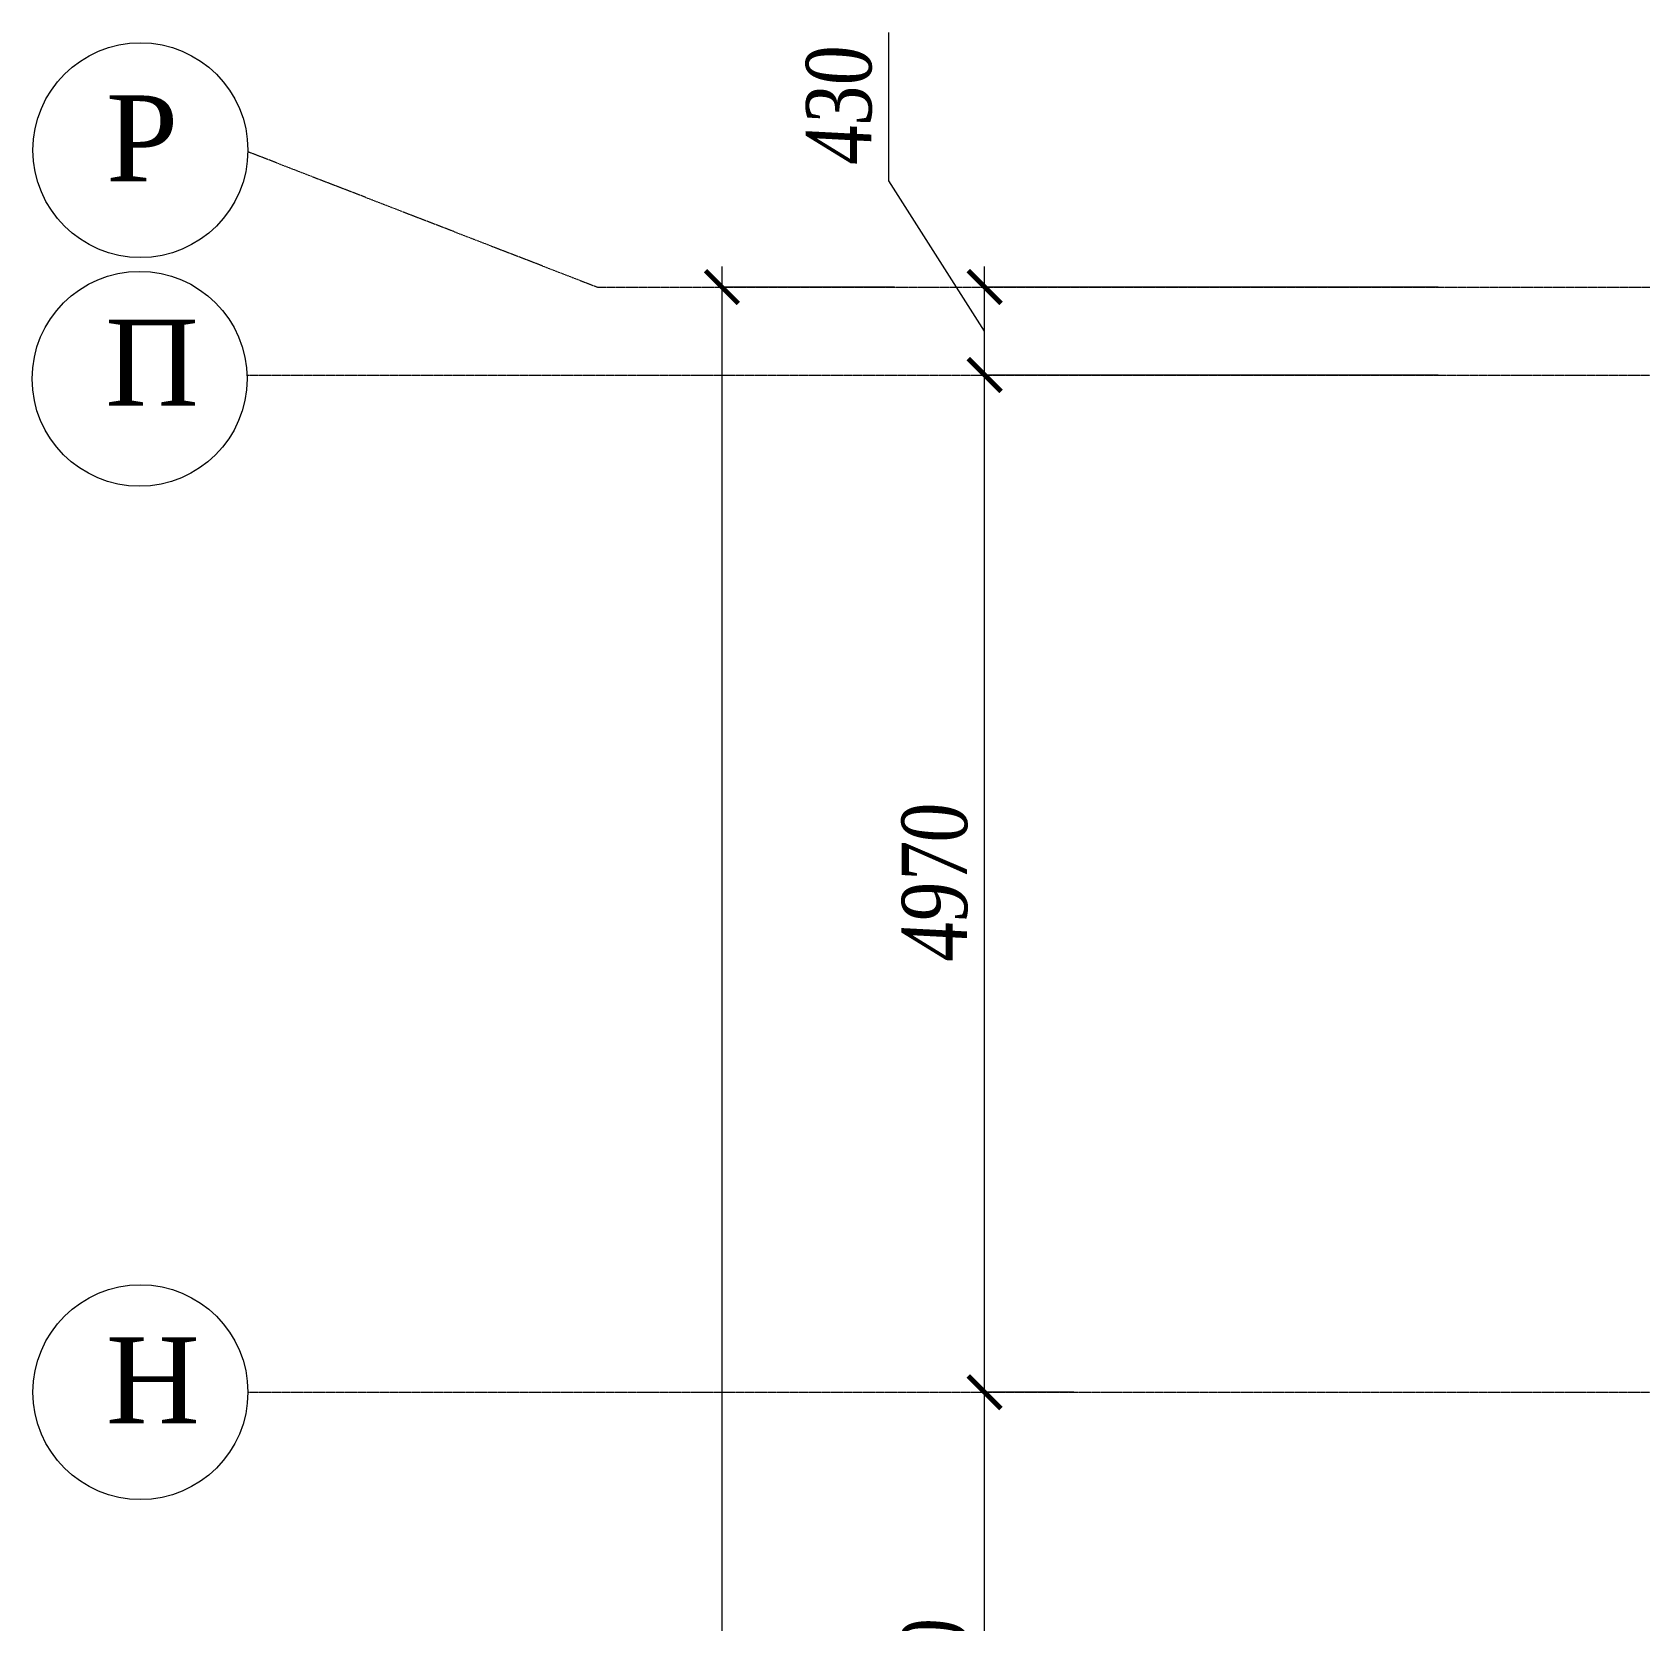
# Model space of a CAD drawing. Header units: inches. Extents: x -407541 to 6688123, y -998590 to 1205599.
# Drawn here: x 449 to 8306, y 265320 to 273083 of the extents above; entities that cross this region are included whole.
import ezdxf

# ---------------------------------------------------------------- set-up
doc = ezdxf.new("R2010")
doc.units = ezdxf.units.IN
doc.header["$MEASUREMENT"] = 0
doc.linetypes.add('ACAD_ISO04W100', pattern=[30, 24, -3, 0, -3])
for name, color, linetype, lineweight in [('осевые о', 23, 'Continuous', 15), ('Осевые размеры', 172, 'Continuous', 5), ('Оси', 254, 'ACAD_ISO04W100', 5)]:
    doc.layers.add(name, color=color, linetype=linetype, lineweight=lineweight)
doc.styles.get("Standard").update_dxf_attribs({"font": 'arial.ttf'})
doc.styles.add('STYLE2', font='times.ttf', dxfattribs={"width": 0.8, "oblique": 3})
doc.dimstyles.new('M -100(m)', dxfattribs={"dimtxt": 320, "dimasz": 160, "dimexe": 0, "dimexo": 0, "dimgap": 80, "dimtad": 1, "dimdec": 0, "dimrnd": 5, "dimtxsty": 'STYLE2', "dimblk": 'ARCHTICK', "dimcen": 50, "dimdle": 100, "dimclrd": 256, "dimclre": 256, "dimclrt": 256, "dimadec": 0, "dimazin": 0, "dimtfac": 1, "dimtdec": 0, "dimtmove": 1, "dimatfit": 3, "dimldrblk": 'DOT', "dimfxl": 1, "dimlwd": -1, "dimlwe": 5, "dimarcsym": 0})

# ---------------------------------------------------------------- blocks, each defined once
blk = doc.blocks.new('_ARCHTICK')
at = {"color": 0, "linetype": 'ByBlock', "const_width": 0.15}
blk.add_lwpolyline([(-0.5, -0.5), (0.5, 0.5)], dxfattribs=at)
blk = doc.blocks.new('*D346')
at = {"layer": 'Осевые размеры', "ltscale": 1e-07, "transparency": 16777216}
blk.add_line((3820.1, 271937.2), (3820.1, 219037.2), dxfattribs=at)
at = {"layer": 'Осевые размеры', "lineweight": 5, "ltscale": 1e-07, "transparency": 16777216}
for p, q in [((4663.2, 271837.2), (3820.1, 271837.2)), ((4675.7, 219137.2), (3820.1, 219137.2))]:
    blk.add_line(p, q, dxfattribs=at)
at = {"layer": 'Осевые размеры', "ltscale": 1e-07, "transparency": 16777216, "xscale": 160, "yscale": 160, "zscale": 160}
for p, rotation in [((3820.1, 271837.2), 90), ((3820.1, 219137.2), 270)]:
    blk.add_blockref('_ARCHTICK', p, dxfattribs=dict(at, rotation=rotation))
at = {"layer": 'Осевые размеры', "ltscale": 1e-07, "transparency": 16777216, "insert": (3576.9, 245487.2), "char_height": 320, "attachment_point": 5, "rotation": 90, "style": 'STYLE2'}
blk.add_mtext('52700', dxfattribs=at)
blk = doc.blocks.new('_Dot')
at = {"color": 0, "linetype": 'ByBlock', "lineweight": -2}
blk.add_line((-0.5, 0), (-1, 0), dxfattribs=at)
at = {"color": 0, "linetype": 'ByBlock', "const_width": 0.5}
blk.add_lwpolyline([(-0.25, 0, 1), (0.25, 0, 1)], format="xyb", close=True, dxfattribs=at)
blk = doc.blocks.new('*D310')
at = {"layer": 'Осевые размеры', "ltscale": 1e-07, "transparency": 16777216}
blk.add_line((5103.9, 263337.2), (5103.9, 266537.2), dxfattribs=at)
at = {"layer": 'Осевые размеры', "lineweight": 5, "ltscale": 1e-07, "transparency": 16777216}
for p, q in [((5540.5, 266437.2), (5103.9, 266437.2)), ((6342.4, 263437.2), (5103.9, 263437.2))]:
    blk.add_line(p, q, dxfattribs=at)
at = {"layer": 'Осевые размеры', "ltscale": 1e-07, "transparency": 16777216, "xscale": 160, "yscale": 160, "zscale": 160}
for p, rotation in [((5103.9, 266437.2), 90), ((5103.9, 263437.2), 270)]:
    blk.add_blockref('_ARCHTICK', p, dxfattribs=dict(at, rotation=rotation))
at = {"layer": 'Осевые размеры', "ltscale": 1e-07, "transparency": 16777216, "insert": (4861.1, 264937.2), "char_height": 320, "attachment_point": 5, "rotation": 90, "style": 'STYLE2'}
blk.add_mtext('3000', dxfattribs=at)
blk = doc.blocks.new('*D311')
at = {"layer": 'Осевые размеры', "ltscale": 1e-07, "transparency": 16777216}
blk.add_line((5103.9, 266337.2), (5103.9, 271507.2), dxfattribs=at)
at = {"layer": 'Осевые размеры', "lineweight": 5, "ltscale": 1e-07, "transparency": 16777216}
for p, q in [((7320.9, 271407.2), (5103.9, 271407.2)), ((5540.5, 266437.2), (5103.9, 266437.2))]:
    blk.add_line(p, q, dxfattribs=at)
at = {"layer": 'Осевые размеры', "ltscale": 1e-07, "transparency": 16777216, "xscale": 160, "yscale": 160, "zscale": 160}
for p, rotation in [((5103.9, 271407.2), 90), ((5103.9, 266437.2), 270)]:
    blk.add_blockref('_ARCHTICK', p, dxfattribs=dict(at, rotation=rotation))
at = {"layer": 'Осевые размеры', "ltscale": 1e-07, "transparency": 16777216, "insert": (4860.7, 268922.2), "char_height": 320, "attachment_point": 5, "rotation": 90, "style": 'STYLE2'}
blk.add_mtext('4970', dxfattribs=at)
blk = doc.blocks.new('*D312')
at = {"layer": 'Осевые размеры', "ltscale": 1e-07, "transparency": 16777216}
for p, q in [((4635.9, 272357.2), (4635.9, 273081.9)), ((5103.9, 271622.2), (4635.9, 272357.2)), ((5103.9, 271307.2), (5103.9, 271937.2))]:
    blk.add_line(p, q, dxfattribs=at)
at = {"layer": 'Осевые размеры', "lineweight": 5, "ltscale": 1e-07, "transparency": 16777216}
for p, q in [((7320.9, 271837.2), (5103.9, 271837.2)), ((7320.9, 271407.2), (5103.9, 271407.2))]:
    blk.add_line(p, q, dxfattribs=at)
at = {"layer": 'Осевые размеры', "ltscale": 1e-07, "transparency": 16777216, "xscale": 160, "yscale": 160, "zscale": 160}
for p, rotation in [((5103.9, 271837.2), 90), ((5103.9, 271407.2), 270)]:
    blk.add_blockref('_ARCHTICK', p, dxfattribs=dict(at, rotation=rotation))
at = {"layer": 'Осевые размеры', "ltscale": 1e-07, "transparency": 16777216, "insert": (4393.1, 272719.5), "char_height": 320, "attachment_point": 5, "rotation": 90, "style": 'STYLE2'}
blk.add_mtext('430', dxfattribs=at)

msp = doc.modelspace()

# ---------------------------------------------------------------- linework, layer by layer
at = {"layer": 'осевые о'}
for centre in [(978.3, 272506.3), (974.2, 271389.1), (978.3, 266437.2)]:
    msp.add_circle(centre, 525, dxfattribs=at)
at = {"layer": 'Оси', "ltscale": 0.3}
for p, q in [((1503.2, 272499.5), (3211.5, 271837.2)), ((3211.5, 271837.2), (190595, 271837.2)), ((1503.2, 271407.2), (26392, 271407.2)), ((1503.2, 266437.2), (192303.2, 266437.2))]:
    msp.add_line(p, q, dxfattribs=at)

# ---------------------------------------------------------------- texts
at = {"layer": 'осевые о', "char_height": 420, "width": 3713.237, "attachment_point": 1}
for s, insert in [('{\\fTimes New Roman|b0|i0|c204|p18;Р}', (810.3, 272774)), ('{\\fTimes New Roman|b0|i0|c204|p18;П}', (806.2, 271677.8)), ('{\\fTimes New Roman|b0|i0|c204|p18;Н}', (810.3, 266704.9))]:
    msp.add_mtext(s, dxfattribs=dict(at, insert=insert))

# ---------------------------------------------------------------- dimensions: what is measured, and where the dimension line sits
at = {"layer": 'Осевые размеры', "ltscale": 1e-07}
dim = msp.add_linear_dim(base=(5103.9, 271837.2), p1=(7320.9, 271407.2), p2=(7320.9, 271837.2), angle=90, dimstyle='M -100(m)', dxfattribs=at)
dim.commit()
dim.dimension.update_dxf_attribs({"geometry": '*D312', "text_midpoint": (4635.9, 272437.2), "dimtype": 160})
for base, p1, p2, picture, middle in [((3820.1, 219137.2), (4663.2, 271837.2), (4675.7, 219137.2), '*D346', (3576.9, 245487.2)), ((5103.9, 271407.2), (5540.5, 266437.2), (7320.9, 271407.2), '*D311', (4860.7, 268922.2)), ((5103.9, 266437.2), (6342.4, 263437.2), (5540.5, 266437.2), '*D310', (4861.1, 264937.2))]:
    dim = msp.add_linear_dim(base=base, p1=p1, p2=p2, angle=90, dimstyle='M -100(m)', dxfattribs=at)
    dim.commit()
    dim.dimension.update_dxf_attribs({"geometry": picture, "text_midpoint": middle})

doc.saveas('drawing.dxf')
